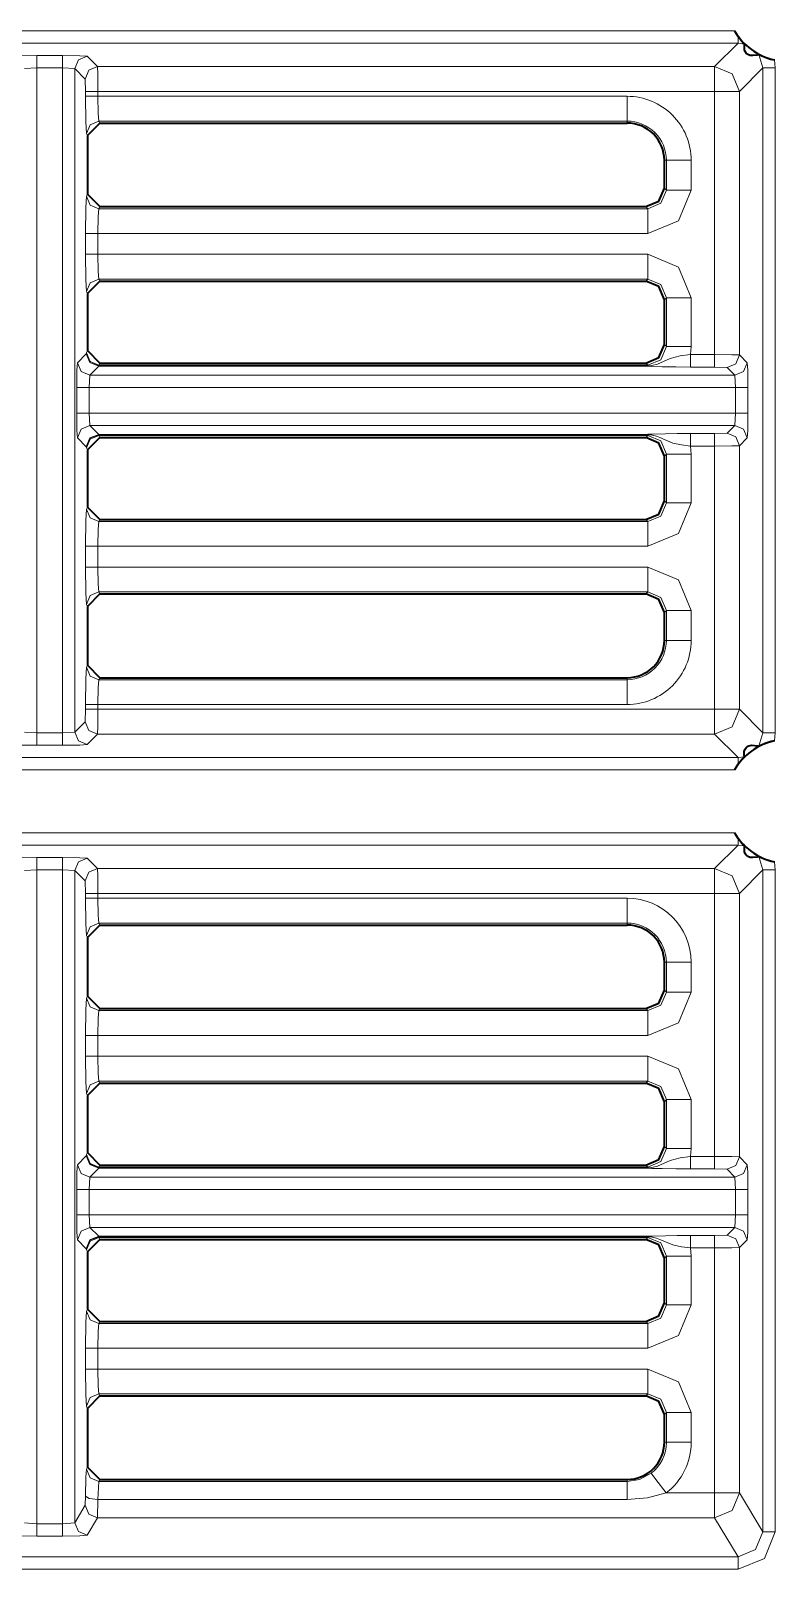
# Model space of a CAD drawing. Header units: millimetres. Extents: x 0 to 2941, y -405 to 1422.
# Drawn here: x 313.6 to 343.6, y 423.7 to 485.7 of the extents above; entities that cross this region are included whole.
import ezdxf

# ---------------------------------------------------------------- set-up
doc = ezdxf.new("R2010")
doc.units = ezdxf.units.MM
doc.layers.add('FINE', color=9, linetype='Continuous')
doc.layers.add('OUTLINE', color=7, linetype='Continuous')

msp = doc.modelspace()

# ---------------------------------------------------------------- linework, layer by layer
at = {"layer": 'FINE', "lineweight": 9}
for p, q in [((313.804, 484.679), (314.829, 484.679)), ((343.054, 484.178), (342.896, 484.717)), ((313.804, 484.179), (313.304, 484.154)), ((313.804, 484.179), (313.804, 457.402)), ((315.329, 484.154), (314.829, 484.179)), ((315.749, 483.734), (315.329, 484.154)), ((343.054, 484.178), (342.11, 483.234)), ((343.054, 457.403), (343.054, 484.178)), ((343.518, 484.501), (343.554, 484.178)), ((341.11, 483.234), (316.262, 483.234)), ((341.11, 472.634), (341.11, 483.234)), ((342.11, 483.234), (342.11, 472.621)), ((315.84, 481.458), (315.799, 481.54)), ((337.585, 481.959), (337.585, 482.04)), ((339.166, 480.459), (339.085, 480.459)), ((339.166, 479.261), (339.166, 480.459)), ((340.165, 480.459), (340.165, 479.261)), ((315.799, 479.011), (315.84, 479.093)), ((339.085, 479.342), (339.166, 479.261)), ((316.34, 478.593), (316.299, 478.512)), ((316.299, 478.512), (338.417, 478.512)), ((338.417, 478.512), (338.336, 478.593)), ((315.762, 476.673), (315.762, 477.513)), ((338.417, 477.513), (316.262, 477.513)), ((316.262, 477.513), (316.262, 476.673)), ((316.299, 475.675), (316.34, 475.593)), ((338.417, 475.675), (316.299, 475.675)), ((338.336, 475.593), (338.417, 475.675)), ((315.84, 475.093), (315.799, 475.175)), ((339.166, 474.926), (339.085, 474.844)), ((339.166, 472.961), (339.166, 474.926)), ((340.165, 474.926), (340.165, 472.961)), ((315.799, 472.712), (315.84, 472.793)), ((339.085, 473.042), (339.166, 472.961)), ((340.165, 472.961), (340.134, 472.634)), ((315.434, 472.306), (315.791, 472.663)), ((315.791, 472.663), (315.799, 472.712)), ((316.299, 472.212), (316.291, 472.18)), ((316.291, 472.18), (338.417, 472.18)), ((316.34, 472.293), (316.299, 472.212)), ((316.299, 472.212), (338.417, 472.212)), ((338.417, 472.212), (338.336, 472.293)), ((340.134, 472.634), (341.11, 472.634)), ((342.11, 472.621), (342.425, 472.306)), ((315.934, 471.806), (315.908, 471.306)), ((315.934, 471.806), (341.926, 471.806)), ((341.11, 472.134), (340.134, 472.134)), ((341.61, 472.121), (341.11, 472.134)), ((341.926, 471.806), (341.61, 472.121)), ((341.951, 471.306), (341.926, 471.806)), ((315.409, 470.281), (315.409, 471.306)), ((341.951, 471.306), (315.908, 471.306)), ((315.908, 471.306), (315.908, 470.281)), ((341.951, 470.281), (341.951, 471.306)), ((342.451, 471.306), (342.451, 470.281)), ((315.908, 470.281), (315.934, 469.781)), ((315.908, 470.281), (341.951, 470.281)), ((341.61, 469.465), (341.926, 469.781)), ((341.926, 469.781), (341.951, 470.281)), ((315.791, 468.924), (315.434, 469.281)), ((316.291, 469.423), (338.417, 469.423)), ((338.417, 469.407), (316.291, 469.407)), ((316.291, 469.407), (316.299, 469.375)), ((316.299, 469.375), (316.34, 469.293)), ((338.417, 469.375), (316.299, 469.375)), ((338.336, 469.293), (338.417, 469.375)), ((340.134, 469.453), (341.11, 469.453)), ((341.11, 469.453), (341.61, 469.465)), ((315.799, 468.875), (315.791, 468.924)), ((315.84, 468.793), (315.799, 468.875)), ((339.166, 468.626), (339.085, 468.545)), ((339.166, 466.661), (339.166, 468.626)), ((340.134, 468.953), (340.165, 468.626)), ((340.165, 468.626), (340.165, 466.661)), ((339.085, 466.742), (339.166, 466.661)), ((315.799, 466.411), (315.84, 466.493)), ((316.34, 465.993), (316.299, 465.912)), ((338.417, 465.912), (338.336, 465.993)), ((316.299, 465.912), (338.417, 465.912)), ((315.762, 464.073), (315.762, 464.913)), ((338.417, 464.913), (316.262, 464.913)), ((316.262, 464.913), (316.262, 464.073)), ((316.262, 464.073), (338.417, 464.073)), ((316.299, 463.075), (316.34, 462.993)), ((338.417, 463.075), (316.299, 463.075)), ((338.336, 462.993), (338.417, 463.075)), ((315.84, 462.493), (315.799, 462.576)), ((340.165, 462.326), (340.165, 461.122)), ((315.799, 460.04), (315.84, 460.122)), ((316.34, 459.622), (316.299, 459.541)), ((315.762, 458.347), (315.762, 458.543)), ((337.585, 458.543), (316.262, 458.543)), ((316.262, 458.543), (316.262, 458.347)), ((315.749, 457.847), (315.762, 458.347)), ((316.262, 458.347), (341.11, 458.347)), ((342.11, 458.347), (343.054, 457.403)), ((313.304, 457.427), (313.804, 457.402)), ((313.804, 457.402), (314.829, 457.402)), ((314.829, 457.402), (315.329, 457.427)), ((316.249, 457.347), (315.829, 456.927)), ((341.11, 457.347), (316.249, 457.347)), ((342.054, 456.403), (341.11, 457.347)), ((342.896, 456.864), (343.054, 457.403)), ((314.829, 456.902), (313.804, 456.902)), ((287.329, 456.403), (342.054, 456.403)), ((342.054, 456.403), (342.309, 456.436)), ((287.329, 453.377), (341.909, 453.377)), ((342.054, 452.877), (287.329, 452.877)), ((313.804, 452.379), (314.829, 452.379)), ((315.829, 452.354), (316.249, 451.933)), ((341.11, 451.933), (342.054, 452.877)), ((343.054, 451.878), (342.896, 452.417)), ((313.804, 451.879), (313.304, 451.854)), ((314.829, 451.879), (313.804, 451.879)), ((314.829, 425.544), (314.829, 451.879)), ((315.329, 451.854), (314.829, 451.879)), ((315.329, 451.854), (315.329, 425.586)), ((316.249, 451.933), (341.11, 451.933)), ((343.054, 451.878), (342.11, 450.934)), ((343.518, 452.201), (343.554, 451.878)), ((343.554, 451.878), (343.554, 425.213)), ((316.262, 450.934), (316.262, 450.739)), ((341.11, 450.934), (316.262, 450.934)), ((316.262, 450.739), (337.585, 450.739)), ((341.11, 440.334), (341.11, 450.934)), ((342.11, 450.934), (342.11, 440.321)), ((337.585, 449.74), (316.299, 449.74)), ((316.299, 449.74), (316.34, 449.659)), ((337.585, 449.659), (337.585, 449.74)), ((339.166, 448.158), (339.085, 448.158)), ((339.166, 446.961), (339.166, 448.158)), ((340.165, 448.158), (340.165, 446.961)), ((315.799, 446.711), (315.84, 446.793)), ((339.085, 447.042), (339.166, 446.961)), ((316.34, 446.294), (316.299, 446.212)), ((315.762, 444.373), (315.762, 445.213)), ((338.417, 445.213), (316.262, 445.213)), ((316.262, 445.213), (316.262, 444.373)), ((316.262, 444.373), (338.417, 444.373)), ((338.336, 443.294), (338.417, 443.375)), ((315.84, 442.793), (315.799, 442.875)), ((339.166, 442.626), (339.085, 442.544)), ((340.165, 442.626), (340.165, 440.661)), ((340.165, 440.661), (340.134, 440.334)), ((315.434, 440.006), (315.791, 440.363)), ((315.791, 440.363), (315.799, 440.411)), ((315.799, 440.411), (315.84, 440.493)), ((316.34, 439.993), (316.299, 439.912)), ((338.417, 439.912), (338.336, 439.993)), ((340.134, 440.334), (341.11, 440.334)), ((342.11, 440.321), (342.425, 440.006)), ((315.934, 439.506), (315.908, 439.006)), ((316.299, 439.912), (316.291, 439.88)), ((316.291, 439.88), (338.417, 439.88)), ((338.417, 439.863), (316.291, 439.863)), ((316.299, 439.912), (338.417, 439.912)), ((341.11, 439.834), (340.134, 439.834)), ((341.61, 439.822), (341.11, 439.834)), ((341.951, 439.006), (341.926, 439.506)), ((315.409, 437.981), (315.409, 439.006)), ((342.451, 439.006), (342.451, 437.981)), ((315.908, 437.981), (315.934, 437.481)), ((341.61, 437.166), (341.926, 437.481)), ((341.926, 437.481), (341.951, 437.981)), ((338.417, 437.107), (316.291, 437.107)), ((316.291, 437.107), (316.299, 437.075)), ((338.417, 437.075), (316.299, 437.075)), ((316.299, 437.075), (316.34, 436.993)), ((338.336, 436.993), (338.417, 437.075)), ((340.134, 437.153), (341.11, 437.153)), ((341.11, 437.153), (341.61, 437.166)), ((315.84, 436.493), (315.799, 436.575)), ((339.166, 436.326), (339.085, 436.244)), ((339.166, 434.361), (339.166, 436.326)), ((341.11, 436.653), (340.134, 436.653)), ((340.134, 436.653), (340.165, 436.326)), ((340.165, 436.326), (340.165, 434.361)), ((339.085, 434.442), (339.166, 434.361)), ((315.799, 434.111), (315.84, 434.193)), ((316.34, 433.693), (316.299, 433.612)), ((315.762, 431.773), (315.762, 432.613)), ((338.417, 432.613), (316.262, 432.613)), ((316.262, 432.613), (316.262, 431.773)), ((316.262, 431.773), (338.417, 431.773)), ((316.299, 430.775), (316.34, 430.693)), ((338.417, 430.775), (316.299, 430.775)), ((338.336, 430.693), (338.417, 430.775)), ((315.84, 430.193), (315.799, 430.275)), ((339.166, 430.026), (339.085, 429.944)), ((339.166, 428.828), (339.166, 430.026)), ((340.165, 430.026), (340.165, 428.828)), ((339.085, 428.828), (339.166, 428.828)), ((316.297, 427.242), (316.261, 426.515)), ((315.75, 426.287), (315.762, 426.651)), ((316.261, 426.515), (316.249, 425.787)), ((337.585, 426.515), (316.261, 426.515)), ((315.329, 425.586), (315.75, 426.287)), ((342.055, 424.213), (341.11, 425.787)), ((313.304, 425.586), (313.804, 425.544)), ((314.829, 425.544), (315.329, 425.586)), ((314.829, 425.044), (313.804, 425.044)), ((287.328, 424.213), (342.055, 424.213)), ((342.055, 423.713), (287.328, 423.713))]:
    msp.add_line(p, q, dxfattribs=at)
for points in [[(286.602, 485.489), (287.329, 485.677), (341.909, 485.677)], [(342.309, 485.144), (342.054, 485.177), (342.054, 485.256), (342.054, 485.455)], [(342.054, 485.177), (287.329, 485.177), (288.273, 484.234)], [(312.804, 484.654), (313.106, 484.672), (313.804, 484.679)], [(313.804, 484.679), (313.804, 484.528), (313.804, 484.179)], [(314.829, 484.679), (314.829, 484.528), (314.829, 484.179)], [(314.829, 484.679), (315.527, 484.672), (315.829, 484.654)], [(315.829, 484.654), (315.476, 484.507), (315.329, 484.154)], [(315.829, 484.654), (316.249, 484.234), (341.11, 484.234), (342.054, 485.177)], [(314.829, 457.402), (314.829, 484.179), (313.804, 484.179)], [(315.329, 484.154), (315.329, 457.427), (315.749, 457.847)], [(316.249, 484.234), (315.896, 484.087), (315.749, 483.734)], [(316.249, 484.234), (316.258, 483.932), (316.262, 483.234)], [(341.11, 483.234), (341.11, 483.932), (341.11, 484.234)], [(341.11, 484.234), (341.817, 483.941), (342.11, 483.234)], [(343.054, 484.178), (343.205, 484.178), (343.554, 484.178)], [(343.554, 484.178), (343.554, 457.403), (343.518, 457.08)], [(315.762, 483.039), (315.762, 483.234), (315.749, 483.734)], [(316.262, 483.234), (315.913, 483.234), (315.762, 483.234)], [(315.762, 483.039), (315.913, 483.039), (316.262, 483.039)], [(315.799, 481.54), (315.773, 482.006), (315.762, 483.039)], [(316.262, 483.234), (316.262, 483.039), (337.585, 483.039)], [(316.262, 483.039), (316.273, 482.35), (316.299, 482.04)], [(337.585, 482.04), (337.585, 482.35), (337.585, 483.039)], [(341.11, 483.234), (341.808, 483.234), (342.11, 483.234)], [(315.799, 481.54), (315.946, 481.893), (316.299, 482.04)], [(337.585, 482.04), (316.299, 482.04), (316.34, 481.959)], [(339.166, 480.459), (339.476, 480.459), (340.165, 480.459)], [(315.762, 477.513), (315.773, 478.546), (315.799, 479.011)], [(316.299, 478.512), (315.946, 478.659), (315.799, 479.011)], [(338.417, 478.512), (338.948, 478.73), (339.166, 479.261)], [(340.165, 479.261), (339.653, 478.025), (338.417, 477.513)], [(340.165, 479.261), (339.476, 479.261), (339.166, 479.261)], [(316.299, 478.512), (316.273, 478.202), (316.262, 477.513)], [(338.417, 477.513), (338.417, 478.202), (338.417, 478.512)], [(316.262, 477.513), (315.913, 477.513), (315.762, 477.513)], [(315.762, 476.673), (315.913, 476.673), (316.262, 476.673)], [(315.799, 475.175), (315.773, 475.641), (315.762, 476.673)], [(316.262, 476.673), (316.273, 475.985), (316.299, 475.675)], [(316.262, 476.673), (338.417, 476.673), (339.653, 476.162), (340.165, 474.926)], [(338.417, 475.675), (338.417, 475.985), (338.417, 476.673)], [(315.799, 475.175), (315.946, 475.528), (316.299, 475.675)], [(339.166, 474.926), (338.948, 475.457), (338.417, 475.675)], [(340.165, 474.926), (339.476, 474.926), (339.166, 474.926)], [(338.417, 472.212), (338.948, 472.43), (339.166, 472.961)], [(340.165, 472.961), (339.476, 472.961), (339.166, 472.961)], [(315.409, 471.306), (315.416, 472.004), (315.434, 472.306)], [(315.934, 471.806), (315.581, 471.953), (315.434, 472.306)], [(316.291, 472.18), (315.939, 472.323), (315.791, 472.663)], [(316.291, 472.163), (315.938, 472.31), (315.791, 472.663)], [(316.299, 472.212), (315.946, 472.359), (315.799, 472.712)], [(316.291, 472.18), (316.291, 472.168), (316.291, 472.163)], [(338.417, 472.18), (338.487, 472.182), (338.574, 472.191), (338.814, 472.251), (339.314, 472.473), (339.727, 472.584), (340.134, 472.634)], [(338.417, 472.18), (338.417, 472.201), (338.417, 472.212)], [(338.417, 472.18), (338.417, 472.168), (338.417, 472.163)], [(340.134, 472.634), (340.134, 472.285), (340.134, 472.134)], [(341.11, 472.634), (341.11, 472.285), (341.11, 472.134)], [(341.11, 472.634), (341.808, 472.63), (342.11, 472.621)], [(342.11, 472.621), (341.964, 472.268), (341.61, 472.121)], [(342.425, 472.306), (342.279, 471.953), (341.926, 471.806)], [(342.425, 472.306), (342.444, 472.004), (342.451, 471.306)], [(338.417, 472.163), (316.291, 472.163), (315.934, 471.806)], [(340.134, 472.134), (339.542, 472.137), (338.994, 472.146), (338.586, 472.159), (338.478, 472.163), (338.444, 472.163), (338.417, 472.163)], [(315.908, 471.306), (315.56, 471.306), (315.409, 471.306)], [(342.451, 471.306), (342.3, 471.306), (341.951, 471.306)], [(315.908, 470.281), (315.56, 470.281), (315.409, 470.281)], [(315.434, 469.281), (315.416, 469.583), (315.409, 470.281)], [(315.934, 469.781), (315.581, 469.634), (315.434, 469.281)], [(341.926, 469.781), (315.934, 469.781), (316.291, 469.423)], [(342.425, 469.281), (342.279, 469.634), (341.926, 469.781)], [(342.451, 470.281), (342.3, 470.281), (341.951, 470.281)], [(342.451, 470.281), (342.444, 469.583), (342.425, 469.281)], [(316.291, 469.423), (315.938, 469.277), (315.791, 468.924)], [(316.291, 469.407), (315.939, 469.264), (315.791, 468.924)], [(316.299, 469.375), (315.946, 469.228), (315.799, 468.875)], [(316.291, 469.423), (316.291, 469.419), (316.291, 469.407)], [(338.417, 469.423), (338.43, 469.424), (338.457, 469.424), (338.516, 469.425), (338.565, 469.427), (338.639, 469.429), (339.133, 469.444), (339.604, 469.45), (340.134, 469.453)], [(338.417, 469.407), (338.417, 469.419), (338.417, 469.423)], [(340.134, 468.953), (339.77, 468.996), (339.427, 469.074), (338.909, 469.299), (338.773, 469.35), (338.666, 469.379), (338.52, 469.402), (338.45, 469.406), (338.417, 469.407)], [(338.417, 469.375), (338.417, 469.386), (338.417, 469.407)], [(339.166, 468.626), (338.948, 469.157), (338.417, 469.375)], [(340.134, 468.953), (340.134, 469.302), (340.134, 469.453)], [(341.11, 468.953), (341.11, 469.302), (341.11, 469.453)], [(342.11, 468.966), (341.964, 469.319), (341.61, 469.465)], [(342.425, 469.281), (342.11, 468.966), (342.11, 458.347)], [(340.165, 468.626), (339.476, 468.626), (339.166, 468.626)], [(341.11, 458.347), (341.11, 468.953), (340.134, 468.953)], [(342.11, 468.966), (341.808, 468.957), (341.11, 468.953)], [(338.417, 465.912), (338.948, 466.13), (339.166, 466.661)], [(340.165, 466.661), (339.653, 465.425), (338.417, 464.913)], [(340.165, 466.661), (339.476, 466.661), (339.166, 466.661)], [(315.762, 464.913), (315.773, 465.946), (315.799, 466.411)], [(316.299, 465.912), (315.946, 466.059), (315.799, 466.411)], [(316.299, 465.912), (316.273, 465.602), (316.262, 464.913)], [(338.417, 464.913), (338.417, 465.602), (338.417, 465.912)], [(315.762, 464.913), (315.913, 464.913), (316.262, 464.913)], [(315.762, 464.073), (315.913, 464.073), (316.262, 464.073)], [(315.799, 462.576), (315.773, 463.041), (315.762, 464.073)], [(316.262, 464.073), (316.273, 463.385), (316.299, 463.075)], [(338.417, 463.075), (338.417, 463.385), (338.417, 464.073)], [(338.417, 464.073), (339.653, 463.562), (340.165, 462.326)], [(315.799, 462.576), (315.946, 462.928), (316.299, 463.075)], [(339.166, 462.326), (338.948, 462.857), (338.417, 463.075)], [(339.085, 461.122), (339.166, 461.122), (339.166, 462.326), (339.085, 462.244)], [(339.166, 462.326), (339.476, 462.326), (340.165, 462.326)], [(339.166, 461.122), (339.476, 461.122), (340.165, 461.122)], [(315.762, 458.543), (315.773, 459.575), (315.799, 460.04)], [(315.799, 460.04), (315.946, 459.688), (316.299, 459.541)], [(316.299, 459.541), (316.273, 459.231), (316.262, 458.543)], [(316.299, 459.541), (337.585, 459.541), (337.585, 459.622)], [(337.585, 458.543), (337.585, 459.231), (337.585, 459.541)], [(315.762, 458.543), (315.913, 458.543), (316.262, 458.543)], [(315.762, 458.347), (315.913, 458.347), (316.262, 458.347)], [(316.262, 458.347), (316.258, 457.649), (316.249, 457.347)], [(341.11, 457.347), (341.11, 457.649), (341.11, 458.347), (341.808, 458.347), (342.11, 458.347)], [(342.11, 458.347), (341.817, 457.64), (341.11, 457.347)], [(313.804, 457.402), (313.804, 457.053), (313.804, 456.902)], [(314.829, 457.402), (314.829, 457.053), (314.829, 456.902)], [(315.329, 457.427), (315.476, 457.074), (315.829, 456.927)], [(315.749, 457.847), (315.896, 457.494), (316.249, 457.347)], [(343.054, 457.403), (343.205, 457.403), (343.554, 457.403)], [(313.804, 456.902), (313.106, 456.909), (312.804, 456.927)], [(315.829, 456.927), (315.527, 456.909), (314.829, 456.902)], [(341.909, 455.904), (287.329, 455.904), (286.602, 456.092)], [(342.054, 456.126), (342.054, 456.325), (342.054, 456.403)], [(342.309, 452.844), (342.054, 452.877), (342.054, 452.956), (342.054, 453.155)], [(312.804, 452.354), (313.106, 452.372), (313.804, 452.379)], [(313.804, 452.379), (313.804, 452.228), (313.804, 451.879)], [(314.829, 452.379), (314.829, 452.228), (314.829, 451.879)], [(314.829, 452.379), (315.527, 452.372), (315.829, 452.354)], [(315.829, 452.354), (315.476, 452.207), (315.329, 451.854)], [(313.804, 451.879), (313.804, 425.544), (314.829, 425.544)], [(315.84, 449.158), (315.799, 449.241), (315.773, 449.706), (315.762, 450.739), (315.762, 450.934), (315.749, 451.434), (315.329, 451.854)], [(316.249, 451.933), (315.896, 451.787), (315.749, 451.434)], [(316.249, 451.933), (316.258, 451.632), (316.262, 450.934)], [(341.11, 451.933), (341.11, 451.632), (341.11, 450.934)], [(341.11, 451.933), (341.817, 451.641), (342.11, 450.934)], [(342.11, 426.786), (343.054, 425.213), (343.054, 451.878)], [(343.054, 451.878), (343.205, 451.878), (343.554, 451.878)], [(316.262, 450.934), (315.913, 450.934), (315.762, 450.934)], [(315.762, 450.739), (315.913, 450.739), (316.262, 450.739)], [(316.262, 450.739), (316.273, 450.05), (316.299, 449.74)], [(337.585, 450.739), (337.585, 450.05), (337.585, 449.74)], [(342.11, 450.934), (341.808, 450.934), (341.11, 450.934)], [(315.799, 449.241), (315.946, 449.593), (316.299, 449.74)], [(340.165, 448.158), (339.476, 448.158), (339.166, 448.158)], [(338.417, 446.212), (338.948, 446.43), (339.166, 446.961)], [(340.165, 446.961), (339.653, 445.725), (338.417, 445.213)], [(340.165, 446.961), (339.476, 446.961), (339.166, 446.961)], [(315.762, 445.213), (315.773, 446.246), (315.799, 446.711)], [(316.299, 446.212), (315.946, 446.358), (315.799, 446.711)], [(316.299, 446.212), (316.273, 445.902), (316.262, 445.213)], [(316.299, 446.212), (338.417, 446.212), (338.336, 446.294)], [(338.417, 446.212), (338.417, 445.902), (338.417, 445.213)], [(316.262, 445.213), (315.913, 445.213), (315.762, 445.213)], [(316.262, 444.373), (315.913, 444.373), (315.762, 444.373)], [(315.799, 442.875), (315.773, 443.341), (315.762, 444.373)], [(316.262, 444.373), (316.273, 443.685), (316.299, 443.375)], [(338.417, 443.375), (338.417, 443.685), (338.417, 444.373)], [(338.417, 444.373), (339.653, 443.862), (340.165, 442.626)], [(316.299, 443.375), (315.946, 443.228), (315.799, 442.875)], [(338.417, 443.375), (316.299, 443.375), (316.34, 443.294)], [(339.166, 442.626), (338.948, 443.157), (338.417, 443.375)], [(339.085, 440.742), (339.166, 440.661), (339.166, 442.626)], [(340.165, 442.626), (339.476, 442.626), (339.166, 442.626)], [(338.417, 439.912), (338.948, 440.13), (339.166, 440.661)], [(340.165, 440.661), (339.476, 440.661), (339.166, 440.661)], [(315.409, 439.006), (315.416, 439.704), (315.434, 440.006)], [(315.434, 440.006), (315.581, 439.653), (315.934, 439.506)], [(315.791, 440.363), (315.939, 440.023), (316.291, 439.88)], [(315.791, 440.363), (315.938, 440.01), (316.291, 439.863)], [(315.799, 440.411), (315.946, 440.058), (316.299, 439.912)], [(338.417, 439.88), (338.487, 439.882), (338.574, 439.891), (338.814, 439.951), (339.314, 440.173), (339.727, 440.284), (340.134, 440.334)], [(340.134, 440.334), (340.134, 439.985), (340.134, 439.834)], [(341.11, 440.334), (341.11, 439.985), (341.11, 439.834)], [(341.11, 440.334), (341.808, 440.33), (342.11, 440.321)], [(342.11, 440.321), (341.964, 439.968), (341.61, 439.822)], [(342.425, 440.006), (342.279, 439.653), (341.926, 439.506)], [(342.425, 440.006), (342.444, 439.704), (342.451, 439.006)], [(316.291, 439.863), (315.934, 439.506), (341.926, 439.506), (341.61, 439.822)], [(316.291, 439.88), (316.291, 439.868), (316.291, 439.863)], [(338.417, 439.88), (338.417, 439.901), (338.417, 439.912)], [(338.417, 439.88), (338.417, 439.868), (338.417, 439.863)], [(340.134, 439.834), (339.542, 439.837), (338.994, 439.847), (338.586, 439.859), (338.478, 439.863), (338.444, 439.863), (338.417, 439.863)], [(315.409, 439.006), (315.56, 439.006), (315.908, 439.006)], [(341.951, 439.006), (315.908, 439.006), (315.908, 437.981)], [(315.908, 437.981), (341.951, 437.981), (341.951, 439.006)], [(342.451, 439.006), (342.3, 439.006), (341.951, 439.006)], [(315.409, 437.981), (315.56, 437.981), (315.908, 437.981)], [(315.434, 436.981), (315.416, 437.283), (315.409, 437.981)], [(315.434, 436.981), (315.581, 437.334), (315.934, 437.481)], [(341.926, 437.481), (315.934, 437.481), (316.291, 437.124), (338.417, 437.124)], [(342.425, 436.981), (342.279, 437.334), (341.926, 437.481)], [(342.451, 437.981), (342.3, 437.981), (341.951, 437.981)], [(342.451, 437.981), (342.444, 437.283), (342.425, 436.981)], [(315.799, 436.575), (315.791, 436.624), (315.434, 436.981)], [(315.791, 436.624), (315.938, 436.977), (316.291, 437.124)], [(315.791, 436.624), (315.939, 436.964), (316.291, 437.107)], [(315.799, 436.575), (315.946, 436.928), (316.299, 437.075)], [(316.291, 437.124), (316.291, 437.119), (316.291, 437.107)], [(338.417, 437.124), (338.43, 437.124), (338.457, 437.124), (338.516, 437.125), (338.565, 437.127), (338.639, 437.129), (339.133, 437.143), (339.604, 437.15), (340.134, 437.153)], [(338.417, 437.107), (338.417, 437.119), (338.417, 437.124)], [(340.134, 436.653), (339.77, 436.696), (339.427, 436.774), (338.909, 436.998), (338.773, 437.05), (338.666, 437.079), (338.52, 437.102), (338.45, 437.106), (338.417, 437.107)], [(338.417, 437.075), (338.417, 437.085), (338.417, 437.107)], [(339.166, 436.326), (338.948, 436.857), (338.417, 437.075)], [(340.134, 436.653), (340.134, 437.002), (340.134, 437.153)], [(341.11, 436.653), (341.11, 437.002), (341.11, 437.153)], [(342.11, 436.666), (341.964, 437.019), (341.61, 437.166)], [(342.425, 436.981), (342.11, 436.666), (342.11, 426.786)], [(339.162, 426.786), (341.11, 426.786), (341.11, 436.653)], [(340.165, 436.326), (339.476, 436.326), (339.166, 436.326)], [(342.11, 436.666), (341.808, 436.657), (341.11, 436.653)], [(315.762, 432.613), (315.773, 433.646), (315.799, 434.111)], [(315.799, 434.111), (315.946, 433.759), (316.299, 433.612)], [(338.417, 433.612), (338.948, 433.83), (339.166, 434.361)], [(340.165, 434.361), (339.653, 433.125), (338.417, 432.613)], [(340.165, 434.361), (339.476, 434.361), (339.166, 434.361)], [(316.299, 433.612), (316.273, 433.302), (316.262, 432.613)], [(316.299, 433.612), (338.417, 433.612), (338.336, 433.693)], [(338.417, 432.613), (338.417, 433.302), (338.417, 433.612)], [(315.762, 432.613), (315.913, 432.613), (316.262, 432.613)], [(315.762, 431.773), (315.913, 431.773), (316.262, 431.773)], [(315.799, 430.275), (315.773, 430.741), (315.762, 431.773)], [(316.262, 431.773), (316.273, 431.085), (316.299, 430.775)], [(338.417, 430.775), (338.417, 431.085), (338.417, 431.773)], [(338.417, 431.773), (339.653, 431.262), (340.165, 430.026)], [(315.799, 430.275), (315.946, 430.628), (316.299, 430.775)], [(339.166, 430.026), (338.948, 430.557), (338.417, 430.775)], [(339.166, 430.026), (339.476, 430.026), (340.165, 430.026)], [(339.166, 428.828), (339.476, 428.828), (340.165, 428.828)], [(315.762, 426.651), (315.775, 427.415), (315.797, 427.742), (315.84, 427.828)], [(316.297, 427.242), (315.944, 427.389), (315.797, 427.742)], [(338.552, 427.576), (338.741, 427.331), (339.162, 426.786)], [(316.34, 427.328), (316.297, 427.242), (337.585, 427.242), (337.585, 427.328)], [(337.585, 427.242), (337.585, 427.025), (337.585, 426.515)], [(316.261, 426.515), (315.912, 426.556), (315.762, 426.651)], [(339.162, 426.786), (338.405, 426.583), (337.585, 426.515)], [(341.11, 425.787), (341.11, 426.095), (341.11, 426.786)], [(342.11, 426.786), (341.808, 426.786), (341.11, 426.786)], [(342.11, 426.786), (341.817, 426.08), (341.11, 425.787)], [(316.249, 425.787), (315.896, 425.934), (315.75, 426.287)], [(341.11, 425.787), (316.249, 425.787), (315.829, 425.087)], [(313.804, 425.044), (313.106, 425.057), (312.804, 425.087)], [(313.804, 425.044), (313.804, 425.198), (313.804, 425.544)], [(314.829, 425.044), (314.829, 425.198), (314.829, 425.544)], [(315.829, 425.087), (315.527, 425.057), (314.829, 425.044)], [(315.829, 425.087), (315.476, 425.233), (315.329, 425.586)], [(342.055, 424.213), (342.762, 424.505), (343.054, 425.213)], [(343.554, 425.213), (343.115, 424.152), (342.055, 423.713)], [(343.054, 425.213), (343.205, 425.213), (343.554, 425.213)], [(342.055, 423.713), (342.055, 424.059), (342.055, 424.213)]]:
    msp.add_lwpolyline(points, dxfattribs=at)
for points in [[(340.165, 480.459, 0.414218), (337.585, 483.038)], [(339.166, 480.459, 0.414214), (337.585, 482.04)], [(337.585, 459.541, 0.414245), (339.166, 461.122)], [(337.585, 458.542, 0.414228), (340.165, 461.122)], [(340.165, 448.158, 0.414179), (337.585, 450.739)], [(339.166, 448.158, 0.414182), (337.585, 449.74)], [(337.585, 427.242), (338.088, 427.326), (338.552, 427.576, 0.232284), (339.166, 428.828)], [(339.162, 426.786, 0.232258), (340.165, 428.828)]]:
    msp.add_lwpolyline(points, format="xyb", dxfattribs=at)
at = {"layer": 'OUTLINE', "lineweight": 40}
for p, q in [((341.909, 485.677), (342.054, 485.455)), ((316.34, 481.959), (315.84, 481.458)), ((316.34, 481.959), (337.585, 481.959)), ((339.085, 479.342), (339.085, 480.459)), ((316.34, 478.593), (338.336, 478.593)), ((316.34, 475.593), (315.84, 475.093)), ((316.34, 475.593), (338.336, 475.593)), ((315.84, 475.093), (315.84, 472.793)), ((339.085, 473.042), (339.085, 474.844)), ((315.84, 472.793), (316.34, 472.293)), ((316.34, 469.293), (315.84, 468.793)), ((316.34, 469.293), (338.336, 469.293)), ((315.84, 468.793), (315.84, 466.493)), ((339.085, 466.742), (339.085, 468.545)), ((315.84, 466.493), (316.34, 465.993)), ((316.34, 465.993), (338.336, 465.993)), ((316.34, 462.993), (315.84, 462.493)), ((316.34, 462.993), (338.336, 462.993)), ((315.84, 462.493), (315.84, 460.122)), ((339.085, 461.122), (339.085, 462.244)), ((315.84, 460.122), (316.34, 459.622)), ((316.34, 459.622), (337.585, 459.622)), ((342.054, 456.126), (341.909, 455.904)), ((341.909, 453.377), (342.054, 453.155)), ((316.34, 449.659), (315.84, 449.158)), ((316.34, 449.659), (337.585, 449.659)), ((315.84, 449.158), (315.84, 446.793)), ((339.085, 447.042), (339.085, 448.158)), ((315.84, 446.793), (316.34, 446.294)), ((316.34, 446.294), (338.336, 446.294)), ((316.34, 443.294), (315.84, 442.793)), ((316.34, 443.294), (338.336, 443.294)), ((315.84, 442.793), (315.84, 440.493)), ((315.84, 440.493), (316.34, 439.993)), ((316.34, 439.993), (338.336, 439.993)), ((316.34, 436.993), (315.84, 436.493)), ((316.34, 436.993), (338.336, 436.993)), ((315.84, 436.493), (315.84, 434.193)), ((339.085, 434.442), (339.085, 436.244)), ((315.84, 434.193), (316.34, 433.693)), ((316.34, 433.693), (338.336, 433.693)), ((316.34, 430.693), (315.84, 430.193)), ((316.34, 430.693), (338.336, 430.693)), ((339.085, 428.828), (339.085, 429.944)), ((316.34, 427.328), (337.585, 427.328))]:
    msp.add_line(p, q, dxfattribs=at)
for points in [[(341.909, 485.677, 0.207967), (343.518, 484.501)], [(339.085, 480.459, 0.414214), (337.585, 481.959)], [(337.585, 459.622, 0.414214), (339.085, 461.122)], [(343.518, 457.08, 0.207938), (341.909, 455.904)], [(341.909, 453.377, 0.207959), (343.518, 452.201)], [(339.085, 448.158, 0.414214), (337.585, 449.658)], [(337.585, 427.328, 0.414214), (339.085, 428.828)]]:
    msp.add_lwpolyline(points, format="xyb", dxfattribs=at)
for points in [[(342.054, 485.455), (342.188, 485.283), (342.267, 485.193), (342.301, 485.156), (342.309, 485.144)], [(342.896, 484.717), (342.822, 484.698), (342.652, 484.676), (342.541, 484.686), (342.446, 484.721), (342.431, 484.73), (342.424, 484.735), (342.421, 484.737), (342.419, 484.739), (342.417, 484.74), (342.415, 484.742), (342.412, 484.744), (342.408, 484.747), (342.399, 484.755), (342.381, 484.772), (342.351, 484.812), (342.312, 484.909), (342.309, 485.144)], [(342.896, 484.717), (342.915, 484.71), (342.98, 484.681), (343.146, 484.613), (343.365, 484.54), (343.518, 484.501)], [(315.84, 481.458), (315.84, 479.093), (316.34, 478.593)], [(338.336, 478.593), (338.865, 478.813), (339.085, 479.342)], [(339.085, 474.844), (338.865, 475.374), (338.336, 475.593)], [(316.34, 472.293), (338.336, 472.293), (338.865, 472.513), (339.085, 473.042)], [(339.085, 468.545), (338.865, 469.074), (338.336, 469.293)], [(338.336, 465.993), (338.865, 466.213), (339.085, 466.742)], [(339.085, 462.244), (338.865, 462.774), (338.336, 462.993)], [(342.309, 456.436), (342.302, 456.502), (342.307, 456.648), (342.336, 456.741), (342.391, 456.818), (342.404, 456.831), (342.411, 456.836), (342.413, 456.838), (342.416, 456.84), (342.419, 456.842), (342.421, 456.844), (342.425, 456.846), (342.432, 456.851), (342.452, 456.863), (342.495, 456.882), (342.593, 456.903), (342.848, 456.877), (342.896, 456.864)], [(343.518, 457.08), (343.277, 457.014), (343.093, 456.948), (342.962, 456.892), (342.912, 456.87), (342.896, 456.864)], [(342.309, 456.436), (342.297, 456.421), (342.251, 456.37), (342.137, 456.236), (342.054, 456.126)], [(342.054, 453.155), (342.188, 452.984), (342.267, 452.893), (342.301, 452.856), (342.309, 452.844)], [(342.896, 452.417), (342.822, 452.398), (342.652, 452.376), (342.541, 452.386), (342.446, 452.421), (342.431, 452.43), (342.424, 452.435), (342.421, 452.437), (342.419, 452.439), (342.417, 452.441), (342.415, 452.442), (342.412, 452.444), (342.408, 452.447), (342.399, 452.455), (342.381, 452.472), (342.351, 452.512), (342.312, 452.609), (342.309, 452.844)], [(342.896, 452.417), (342.915, 452.41), (342.98, 452.381), (343.146, 452.313), (343.365, 452.241), (343.518, 452.201)], [(338.336, 446.294), (338.865, 446.513), (339.085, 447.042)], [(339.085, 440.742), (339.085, 442.544), (338.865, 443.074), (338.336, 443.294)], [(338.336, 439.993), (338.865, 440.213), (339.085, 440.742)], [(339.085, 436.244), (338.865, 436.774), (338.336, 436.993)], [(338.336, 433.693), (338.865, 433.913), (339.085, 434.442)], [(339.085, 429.944), (338.865, 430.474), (338.336, 430.693)], [(315.84, 430.193), (315.84, 427.828), (316.34, 427.328)]]:
    msp.add_lwpolyline(points, dxfattribs=at)

doc.saveas('drawing.dxf')
